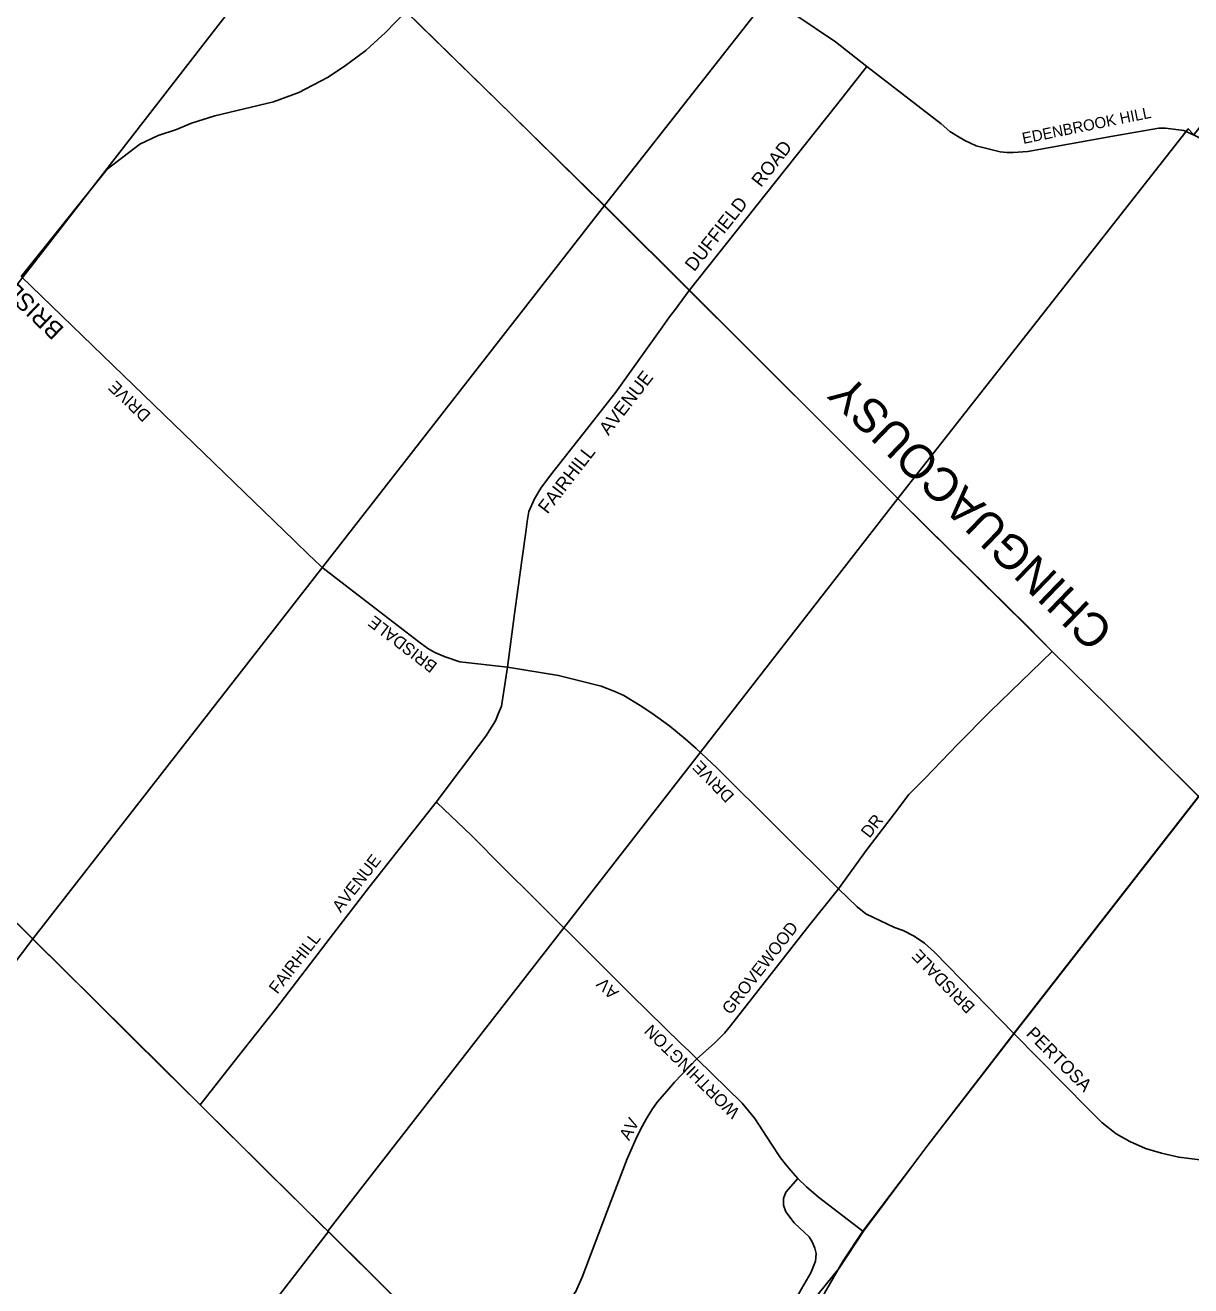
# Model space of a CAD drawing. Extents: x 589463 to 611048, y 4827729 to 4855916.
# Drawn here: x 594299 to 596022, y 4836994 to 4838857 of the extents above; entities that cross this region are included whole.
import ezdxf

# ---------------------------------------------------------------- set-up
doc = ezdxf.new("R2010")
doc.units = 0
for name, color, linetype in [('GIS_LOT_CONCESSION', 7, 'Continuous'), ('GIS_MAJOR_ARTERIAL_STREETS', 7, 'Continuous'), ('GIS_MINOR_ARTERIAL_STREETS', 7, 'Continuous'), ('GIS_TX_MAJOR_ARTERIAL_STREETS', 7, 'Continuous'), ('GIS_TX_MINOR_ARTERIAL_STREETS', 7, 'Continuous')]:
    doc.layers.add(name, color=color, linetype=linetype)

msp = doc.modelspace()

# ---------------------------------------------------------------- linework, layer by layer
at = {"layer": 'GIS_LOT_CONCESSION'}
for points in [[(594750.4, 4839033.6), (594729.7, 4839007.1), (594742.3, 4838994.7), (594862, 4838877), (595018.4, 4838724.5), (595155.1, 4838590.1), (595579.4, 4839130.1), (595623.7, 4839169.7), (596017.2, 4839673.2), (595985.9, 4839704), (595714.5, 4839971.7), (595596.1, 4840088.3), (595578.8, 4840105.4), (595146.6, 4839566.2), (595153.8, 4839553)], [(596017.2, 4839673.2), (595623.7, 4839169.7), (595579.4, 4839130.1), (595155.1, 4838590.1), (595165.2, 4838580.2), (595280.6, 4838465), (595510.1, 4838236.3), (595588.8, 4838157.5), (596017.9, 4838703.7), (596026.1, 4838694.7), (596454.7, 4839242.4), (596448.3, 4839248.6), (596443.8, 4839253), (596321.8, 4839372.7)], [(594285.3, 4839445.4), (594269.6, 4839437.9), (593858.9, 4838910.5), (593849.3, 4838918.8), (593435.8, 4838372.4), (593442, 4838366), (593600.4, 4838209.4), (593845.6, 4837966.6), (593872.7, 4837939.7), (594713.2, 4839023.3), (594704.7, 4839031.6), (594557.4, 4839176.6), (594391, 4839340.2), (594337.4, 4839393.6)], [(596454.7, 4839242.4), (596026.1, 4838694.7), (596017.9, 4838703.7), (595588.8, 4838157.5), (595631.1, 4838115.6), (595780.7, 4837968), (595816.9, 4837931.2), (595901.1, 4837848.7), (596033.5, 4837716.9), (596143.9, 4837862.1), (596465.2, 4838284.4), (596499.1, 4838326.2), (596893.5, 4838812.4), (596680.9, 4839020.5), (596599.8, 4839100)], [(594713.2, 4839023.3), (593872.7, 4837939.7), (593890.7, 4837921.9), (594070.5, 4837743.9), (594148.1, 4837667.1), (594166.7, 4837648.6), (594310.2, 4837506.6), (595155.1, 4838590.1), (595018.4, 4838724.5), (594862, 4838877), (594742.3, 4838994.7), (594729.7, 4839007.1)], [(595155.1, 4838590.1), (594310.2, 4837506.6), (594452.1, 4837366.1), (594505.8, 4837312.9), (594557.8, 4837261.4), (594746.6, 4837074.7), (595588.8, 4838157.5), (595510.1, 4838236.3), (595280.6, 4838465), (595165.2, 4838580.2)], [(595588.8, 4838157.5), (594746.6, 4837074.7), (594747.3, 4837074), (594996, 4836827.6), (595190.9, 4836634.7), (595501.9, 4837020.1), (595538.1, 4837074.4), (595608, 4837168.2), (595633.2, 4837201.6), (595760.5, 4837366.7), (596033.5, 4837716.9), (595901.1, 4837848.7), (595816.9, 4837931.2), (595780.7, 4837968), (595631.1, 4838115.6)], [(593872.7, 4837939.7), (593452.2, 4837395.4), (593459, 4837389.3), (593045.2, 4836842.9), (593482.3, 4836412), (594310.2, 4837506.6), (594166.7, 4837648.6), (594148.1, 4837667.1), (594070.5, 4837743.9), (593890.7, 4837921.9)], [(596033.5, 4837716.9), (595760.5, 4837366.7), (595633.2, 4837201.6), (595608, 4837168.2), (595538.1, 4837074.4), (595501.9, 4837020.1), (595190.9, 4836634.7), (595310.1, 4836542.1), (595431.1, 4836392.5), (595487.3, 4836336.6), (595490.2, 4836333.8), (595552.6, 4836271.8), (595556.4, 4836268), (595619.8, 4836205.1), (595632.5, 4836192.5), (596475.6, 4837281.6), (596274.6, 4837479.2)], [(594310.2, 4837506.6), (593482.3, 4836412), (593864.6, 4836035.1), (593919, 4835982.7), (593939, 4836008.6), (594335.6, 4836524.4), (594328.4, 4836531.8), (594747.3, 4837074), (594746.6, 4837074.7), (594557.8, 4837261.4), (594505.8, 4837312.9), (594452.1, 4837366.1)], [(594747.3, 4837074), (594328.4, 4836531.8), (594335.6, 4836524.4), (593939, 4836008.6), (593919, 4835982.7), (593932.7, 4835969.5), (594359.9, 4835557.6), (594545.4, 4835797.3), (594722.9, 4836026.8), (595190.9, 4836634.7), (594996, 4836827.6)]]:
    msp.add_lwpolyline(points, close=True, dxfattribs=at)
at = {"layer": 'GIS_MAJOR_ARTERIAL_STREETS'}
for points in [[(594808.7, 4838825), (594831.6, 4838846.1), (594861.7, 4838876.8)], [(595280.3, 4838464.9), (595164.8, 4838580), (595154.8, 4838589.9), (595018.1, 4838724.3), (594861.7, 4838876.8)], [(594666, 4838743.6), (594703.5, 4838757.3), (594746, 4838779.3), (594770.5, 4838795.9), (594802.6, 4838819.3), (594808.7, 4838825)], [(594522.7, 4838702.7), (594544.7, 4838712), (594579.6, 4838722.7), (594666, 4838743.6)], [(594293, 4838485.6), (594420.5, 4838643.8), (594468.5, 4838681), (594495.5, 4838693.8), (594522.7, 4838702.7)], [(595509.8, 4838236.1), (595364.2, 4838381.2), (595280.3, 4838464.9)], [(595630.7, 4838115.5), (595588.2, 4838157.9), (595509.8, 4838236.1)], [(595780.3, 4837967.8), (595630.7, 4838115.5)], [(595816.6, 4837931), (595780.3, 4837967.8)], [(595872.2, 4837876.6), (595816.6, 4837931)], [(595900.8, 4837848.5), (595872.2, 4837876.6)], [(595926.9, 4837822.6), (595900.8, 4837848.5)], [(596033.1, 4837716.8), (595926.9, 4837822.6)], [(596033.1, 4837716.8), (595760.1, 4837366.6)], [(594345.2, 4837471.5), (594325.1, 4837491.4), (594166.4, 4837648.5)], [(594404.8, 4837412.5), (594345.2, 4837471.5)], [(594557.5, 4837261.3), (594527.7, 4837290.7), (594505.5, 4837312.7), (594451.8, 4837365.9), (594404.8, 4837412.5)], [(595760.1, 4837366.6), (595632.9, 4837201.5), (595607.7, 4837168.1), (595590.7, 4837145.7), (595537, 4837074.8)], [(594656.4, 4837163.3), (594557.5, 4837261.3)], [(594712.4, 4837107.9), (594656.4, 4837163.3)], [(595440.9, 4837152.7), (595423, 4837132.4), (595419.7, 4837123.1), (595419.6, 4837112.9), (595423, 4837103), (595435.7, 4837086.8), (595450.8, 4837072.6), (595457.9, 4837066.3), (595462.3, 4837058.8), (595466.2, 4837049.7), (595468, 4837041.7), (595467.2, 4837030.4), (595459.9, 4837013), (595446.3, 4836989.5), (595437.2, 4836972.8), (595426.7, 4836953.2), (595414.4, 4836933.5), (595395.9, 4836906.7), (595382.2, 4836884), (595372.5, 4836869.2), (595361.9, 4836855.6), (595304, 4836780.6), (595190.5, 4836634.5)], [(594772.1, 4837048.8), (594712.4, 4837107.9)], [(595537, 4837074.8), (595507.7, 4837030.8), (595480.4, 4836982.8), (595456.9, 4836935.8), (595436.8, 4836879.6), (595416.6, 4836821.7), (595397.7, 4836758.4), (595387, 4836722.6), (595371.3, 4836666.5), (595354.5, 4836622), (595325.1, 4836567.3)], [(594819.4, 4837002), (594772.1, 4837048.8)], [(594871.2, 4836950.7), (594819.4, 4837002)]]:
    msp.add_lwpolyline(points, dxfattribs=at)
at = {"layer": 'GIS_MINOR_ARTERIAL_STREETS'}
for points in [[(595435.1, 4838873.7), (595496.6, 4838832.1)], [(595435.1, 4838873.7), (595496.6, 4838832.1)], [(595496.6, 4838832.1), (595542.7, 4838795.9)], [(595496.6, 4838832.1), (595542.7, 4838795.9)], [(595499.4, 4838740.4), (595542.7, 4838795.9)], [(595499.4, 4838740.4), (595542.7, 4838795.9)], [(595542.7, 4838795.9), (595652.7, 4838711.1)], [(595542.7, 4838795.9), (595652.7, 4838711.1)], [(595392.8, 4838606), (595499.4, 4838740.4)], [(595392.8, 4838606), (595499.4, 4838740.4)], [(595652.7, 4838711.1), (595665.6, 4838699.8), (595677.1, 4838692.6), (595687.7, 4838686.3), (595704.6, 4838678.4)], [(595652.7, 4838711.1), (595665.6, 4838699.8), (595677.1, 4838692.6), (595687.7, 4838686.3), (595704.6, 4838678.4)], [(595906.2, 4838692.9), (595974.4, 4838704.8), (595984.4, 4838704.8), (596011.1, 4838701.1), (596027.6, 4838693.5), (596031.4, 4838691.8), (596062.7, 4838674.7), (596095.5, 4838647.9)], [(595906.2, 4838692.9), (595974.4, 4838704.8), (595984.4, 4838704.8), (596011.1, 4838701.1), (596027.6, 4838693.5), (596031.4, 4838691.8), (596062.7, 4838674.7), (596095.5, 4838647.9)], [(595780.7, 4838670.1), (595906.2, 4838692.9)], [(595780.7, 4838670.1), (595906.2, 4838692.9)], [(595704.6, 4838678.4), (595739.9, 4838669.7), (595750, 4838668.8), (595759, 4838668.8), (595780.7, 4838670.1)], [(595704.6, 4838678.4), (595739.9, 4838669.7), (595750, 4838668.8), (595759, 4838668.8), (595780.7, 4838670.1)], [(595280.3, 4838464.9), (595392.8, 4838606)], [(595280.3, 4838464.9), (595392.8, 4838606)], [(594504, 4838281.6), (594308.6, 4838470.6), (594293, 4838485.6)], [(594504, 4838281.6), (594308.6, 4838470.6), (594293, 4838485.6)], [(595241.1, 4838410.8), (595251.2, 4838425.7), (595258.6, 4838435.1), (595280.3, 4838464.9)], [(595241.1, 4838410.8), (595251.2, 4838425.7), (595258.6, 4838435.1), (595280.3, 4838464.9)], [(595172, 4838314.5), (595241.1, 4838410.8)], [(595172, 4838314.5), (595241.1, 4838410.8)], [(595123.4, 4838252.3), (595172, 4838314.5)], [(595123.4, 4838252.3), (595172, 4838314.5)], [(594696.7, 4838095.3), (594504, 4838281.6)], [(594696.7, 4838095.3), (594504, 4838281.6)], [(595075.2, 4838191.6), (595123.4, 4838252.3)], [(595075.2, 4838191.6), (595123.4, 4838252.3)], [(595043.4, 4838138.1), (595051.8, 4838156.8), (595061.1, 4838172.6), (595075.2, 4838191.6)], [(595043.4, 4838138.1), (595051.8, 4838156.8), (595061.1, 4838172.6), (595075.2, 4838191.6)], [(595033, 4838065.6), (595039, 4838107.8), (595041, 4838123.2), (595043.4, 4838138.1)], [(595033, 4838065.6), (595039, 4838107.8), (595041, 4838123.2), (595043.4, 4838138.1)], [(594941.4, 4837916.1), (594919.9, 4837923.3), (594904.6, 4837929.5), (594894.2, 4837935.7), (594880.7, 4837945.3), (594771.8, 4838029.2), (594737.3, 4838055.8), (594724.5, 4838068.2), (594724.5, 4838068.3), (594718.8, 4838073.7), (594696.7, 4838095.3)], [(594941.4, 4837916.1), (594919.9, 4837923.3), (594904.6, 4837929.5), (594894.2, 4837935.7), (594880.7, 4837945.3), (594771.8, 4838029.2), (594737.3, 4838055.8), (594724.5, 4838068.2), (594724.5, 4838068.3), (594718.8, 4838073.7), (594696.7, 4838095.3)], [(595022.4, 4837987.1), (595033, 4838065.6)], [(595022.4, 4837987.1), (595033, 4838065.6)], [(595012.1, 4837908.1), (595022.4, 4837987.1)], [(595012.1, 4837908.1), (595022.4, 4837987.1)], [(595012.1, 4837908.1), (594941.4, 4837916.1)], [(595012.1, 4837908.1), (594941.4, 4837916.1)], [(595725.1, 4837842.5), (595816.6, 4837931)], [(595725.1, 4837842.5), (595816.6, 4837931)], [(594906.7, 4837708.7), (594979.9, 4837806.3), (594994.3, 4837828.8), (594998.7, 4837840.2), (595002.9, 4837850.6), (595012.1, 4837908.1)], [(594906.7, 4837708.7), (594979.9, 4837806.3), (594994.3, 4837828.8), (594998.7, 4837840.2), (595002.9, 4837850.6), (595012.1, 4837908.1)], [(595012.1, 4837908.1), (595087.4, 4837895.8)], [(595012.1, 4837908.1), (595087.4, 4837895.8)], [(595087.4, 4837895.8), (595150.4, 4837880)], [(595087.4, 4837895.8), (595150.4, 4837880)], [(595150.4, 4837880), (595170.3, 4837872.2), (595183.8, 4837866.2), (595208, 4837851.4)], [(595150.4, 4837880), (595170.3, 4837872.2), (595183.8, 4837866.2), (595208, 4837851.4)], [(595208, 4837851.4), (595225.1, 4837840.3), (595251.8, 4837820.8), (595274.5, 4837802.4), (595290.5, 4837787.9), (595321, 4837759.2)], [(595208, 4837851.4), (595225.1, 4837840.3), (595251.8, 4837820.8), (595274.5, 4837802.4), (595290.5, 4837787.9), (595321, 4837759.2)], [(595676.8, 4837793.8), (595725.1, 4837842.5)], [(595676.8, 4837793.8), (595725.1, 4837842.5)], [(595629.2, 4837743.8), (595676.8, 4837793.8)], [(595629.2, 4837743.8), (595676.8, 4837793.8)], [(595321, 4837759.2), (595501.2, 4837580.7)], [(595321, 4837759.2), (595501.2, 4837580.7)], [(595583.9, 4837691.9), (595605, 4837720), (595629.2, 4837743.8)], [(595583.9, 4837691.9), (595605, 4837720), (595629.2, 4837743.8)], [(594807.5, 4837583), (594906.7, 4837708.7)], [(594807.5, 4837583), (594906.7, 4837708.7)], [(594906.7, 4837708.7), (594907.8, 4837707.7), (594958.2, 4837659.7)], [(594906.7, 4837708.7), (594907.8, 4837707.7), (594958.2, 4837659.7)], [(595543.3, 4837639.1), (595583.9, 4837691.9)], [(595543.3, 4837639.1), (595583.9, 4837691.9)], [(594958.2, 4837659.7), (595005.9, 4837611.7)], [(594958.2, 4837659.7), (595005.9, 4837611.7)], [(595501.2, 4837580.7), (595543.3, 4837639.1)], [(595501.2, 4837580.7), (595543.3, 4837639.1)], [(595005.9, 4837611.7), (595052, 4837566)], [(595005.9, 4837611.7), (595052, 4837566)], [(594749.8, 4837508.2), (594807.5, 4837583)], [(594749.8, 4837508.2), (594807.5, 4837583)], [(595455.1, 4837523.6), (595501.2, 4837580.7)], [(595455.1, 4837523.6), (595501.2, 4837580.7)], [(595501.2, 4837580.7), (595528.8, 4837554), (595541.6, 4837543.8), (595583.8, 4837523.2), (595596.6, 4837519), (595612.7, 4837510.8), (595627.9, 4837500.3), (595643, 4837487.1), (595760.1, 4837366.6)], [(595501.2, 4837580.7), (595528.8, 4837554), (595541.6, 4837543.8), (595583.8, 4837523.2), (595596.6, 4837519), (595612.7, 4837510.8), (595627.9, 4837500.3), (595643, 4837487.1), (595760.1, 4837366.6)], [(595052, 4837566), (595142.5, 4837476.2)], [(595052, 4837566), (595142.5, 4837476.2)], [(594669.7, 4837403.1), (594749.8, 4837508.2)], [(594669.7, 4837403.1), (594749.8, 4837508.2)], [(595341.2, 4837378), (595455.1, 4837523.6)], [(595341.2, 4837378), (595455.1, 4837523.6)], [(595142.5, 4837476.2), (595194.7, 4837423.7)], [(595142.5, 4837476.2), (595194.7, 4837423.7)], [(595194.7, 4837423.7), (595268.6, 4837351.7), (595280.1, 4837340.4), (595291.6, 4837329.2)], [(595194.7, 4837423.7), (595268.6, 4837351.7), (595280.1, 4837340.4), (595291.6, 4837329.2)], [(594557.5, 4837261.3), (594613.6, 4837332.2), (594669.7, 4837403.1)], [(594557.5, 4837261.3), (594613.6, 4837332.2), (594669.7, 4837403.1)], [(595291.6, 4837329.2), (595317.7, 4837352.6), (595332.3, 4837367.2), (595341.2, 4837378)], [(595291.6, 4837329.2), (595317.7, 4837352.6), (595332.3, 4837367.2), (595341.2, 4837378)], [(595870.1, 4837255.3), (595760.1, 4837366.6)], [(595870.1, 4837255.3), (595760.1, 4837366.6)], [(595188.5, 4837181.3), (595201.4, 4837210.8), (595209.1, 4837226.1), (595216.6, 4837239.9), (595225.4, 4837253.8), (595233.2, 4837265.2), (595244, 4837277.6), (595258.9, 4837294.7), (595291.6, 4837329.2)], [(595188.5, 4837181.3), (595201.4, 4837210.8), (595209.1, 4837226.1), (595216.6, 4837239.9), (595225.4, 4837253.8), (595233.2, 4837265.2), (595244, 4837277.6), (595258.9, 4837294.7), (595291.6, 4837329.2)], [(595291.6, 4837329.2), (595358.6, 4837263.7), (595377.5, 4837240.9), (595389.3, 4837222.8), (595401, 4837204.8), (595415.2, 4837182.9), (595422.9, 4837173.5), (595430.5, 4837164.2), (595440.9, 4837152.7)], [(595291.6, 4837329.2), (595358.6, 4837263.7), (595377.5, 4837240.9), (595389.3, 4837222.8), (595401, 4837204.8), (595415.2, 4837182.9), (595422.9, 4837173.5), (595430.5, 4837164.2), (595440.9, 4837152.7)], [(596117.2, 4837169.6), (596003.8, 4837183.9), (595978.2, 4837189.7), (595954.5, 4837196.9), (595931.5, 4837207.2), (595911.3, 4837218.7), (595890.1, 4837235.4), (595870.1, 4837255.3)], [(596117.2, 4837169.6), (596003.8, 4837183.9), (595978.2, 4837189.7), (595954.5, 4837196.9), (595931.5, 4837207.2), (595911.3, 4837218.7), (595890.1, 4837235.4), (595870.1, 4837255.3)], [(595164.6, 4837118.4), (595188.5, 4837181.3)], [(595164.6, 4837118.4), (595188.5, 4837181.3)], [(595440.9, 4837152.7), (595453.5, 4837140.2), (595471.7, 4837124.9), (595537, 4837074.8)], [(595440.9, 4837152.7), (595453.5, 4837140.2), (595471.7, 4837124.9), (595537, 4837074.8)], [(595122.4, 4837006.6), (595164.6, 4837118.4)], [(595122.4, 4837006.6), (595164.6, 4837118.4)], [(594995.7, 4836827.5), (595088.8, 4836948.1), (595089.6, 4836949.2), (595096.5, 4836958.6), (595097.1, 4836959.4), (595104.6, 4836970.6), (595112, 4836984.3), (595112.2, 4836984.7), (595122.4, 4837006.6)], [(594995.7, 4836827.5), (595088.8, 4836948.1), (595089.6, 4836949.2), (595096.5, 4836958.6), (595097.1, 4836959.4), (595104.6, 4836970.6), (595112, 4836984.3), (595112.2, 4836984.7), (595122.4, 4837006.6)]]:
    msp.add_lwpolyline(points, dxfattribs=at)

# ---------------------------------------------------------------- texts
at = {"layer": 'GIS_TX_MAJOR_ARTERIAL_STREETS'}
msp.add_text('CHINGUACOUSY', height=49.998, rotation=135.9928, dxfattribs=at).set_placement((595909.9, 4837964.4))
at = {"layer": 'GIS_TX_MINOR_ARTERIAL_STREETS'}
for s, height, rotation, p in [('EDENBROOK HILL', 16.5, 11.5537, (595774.2, 4838681.2)), ('DUFFIELD    ROAD', 19.8, 51.7138, (595287.8, 4838491.5)), ('BRISDALE         DRIVE', 25.92, 136.2038, (594358, 4838408.6)), ('FAIRHILL    AVENUE', 19.965, 52.175, (595071, 4838133.3)), ('DRIVE', 18, 136.3404, (594486.1, 4838282)), ('BRISDALE  ', 18, 142.488, (594909.5, 4837912.7)), ('DRIVE', 18, 134.3065, (595348.2, 4837718.8)), ('DR', 18, 52.0872, (595546.8, 4837654.3)), ('FAIRHILL       AVENUE', 18, 52.1541, (594671.9, 4837423.9)), ('GROVEWOOD', 18, 52.0872, (595341.5, 4837393.3)), ('BRISDALE', 18, 134.3065, (595703.9, 4837407.2)), ('WORTHINGTON          AV', 18, 135.4579, (595356.5, 4837252.1)), ('PERTOSA', 19.13, 315.3062, (595777, 4837365.1)), ('AV', 18, 60.7747, (595191.6, 4837207.4))]:
    msp.add_text(s, height=height, rotation=rotation, dxfattribs=at).set_placement(p)

doc.saveas('drawing.dxf')
